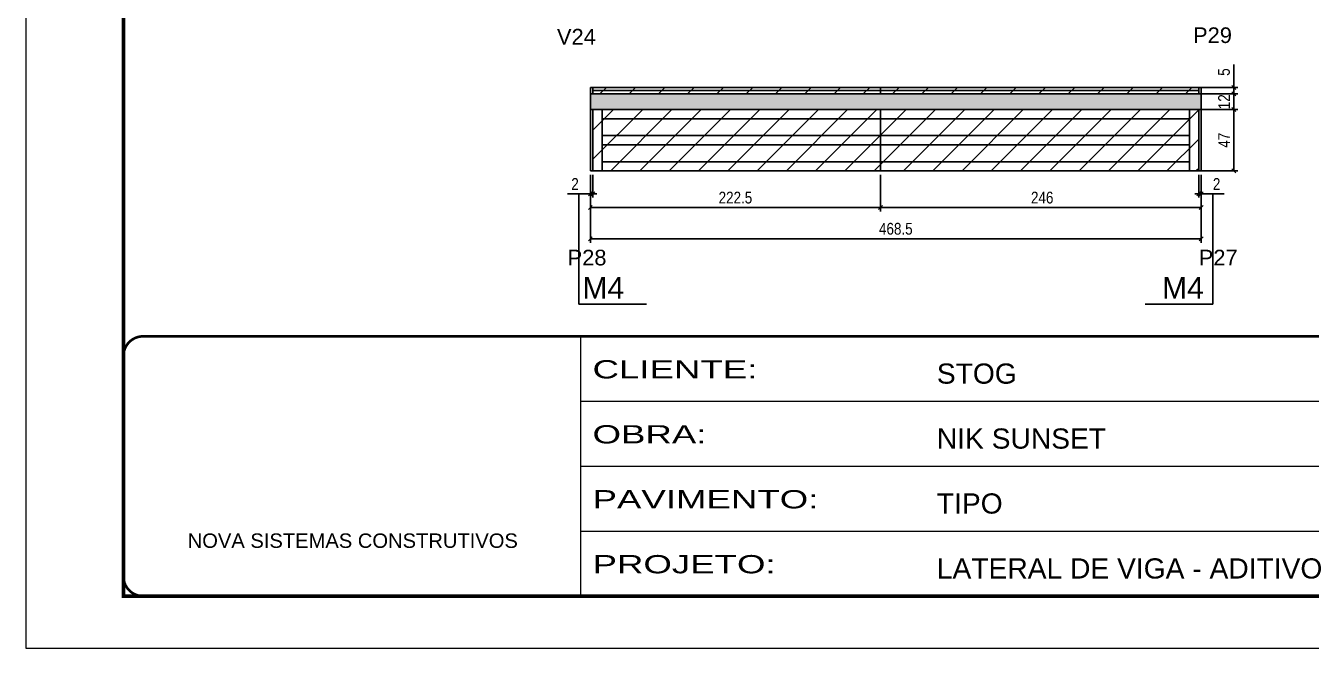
# Model space of a CAD drawing. Extents: x -10448 to -1189, y -11772 to 17235.
# Drawn here: x -10448 to -9462, y 10051 to 10529 of the extents above; entities that cross this region are included whole.
import ezdxf

# ---------------------------------------------------------------- set-up
doc = ezdxf.new("R2010")
doc.units = 0
doc.linetypes.add('CONTINUO', pattern=[0])
doc.linetypes.add('DASHED', pattern=[0.75, 0.5, -0.25])
for name, color, linetype in [('5', 5, 'Continuous'), ('COTA', 241, 'Continuous'), ('NOMENCLATURA', 7, 'Continuous'), ('Painéis', 200, 'Continuous'), ('Reaproveitamento', 251, 'Continuous'), ('SARR_2.2x7', 40, 'Continuous'), ('SARR_EDITAR', 141, 'Continuous')]:
    doc.layers.add(name, color=color, linetype=linetype)
doc.layers.add('Folhas', color=255, linetype='Continuous', lineweight=9)
doc.layers.add('SARRAFO DE PRESSAO', color=251, linetype='DASHED', lineweight=9)
doc.styles.add('ARIAL', font='arial.ttf')
doc.styles.add('COTA TECNICA-50', font='techl___.ttf', dxfattribs={"height": 9})
doc.styles.get("Standard").update_dxf_attribs({"font": 'arial.ttf'})
doc.styles.add('Tecnologia', font='')
doc.styles.get('Tecnologia').set_extended_font_data('Forgotten Futurist')
doc.dimstyles.new('COTA PAINEL-50', dxfattribs={"dimtxt": 9, "dimasz": 3, "dimexe": 3, "dimexo": 3, "dimgap": 3, "dimtad": 1, "dimdec": 1, "dimzin": 12, "dimdsep": 46, "dimtxsty": 'COTA TECNICA-50', "dimblk1": 'OBLIQUE', "dimblk2": 'OBLIQUE', "dimsah": 1, "dimcen": 0.9, "dimclrd": 4, "dimclre": 4, "dimclrt": 240, "dimadec": 1, "dimazin": 3, "dimtfac": 1, "dimtdec": 1, "dimtmove": 0, "dimatfit": 3, "dimfxl": 1, "dimtolj": 1, "dimtzin": 12, "dimarcsym": 0})
pattern_1 = [(45, (-141054.283, -11504.527), (-11.2253202, 11.2253202), [])]

# ---------------------------------------------------------------- blocks, each defined once
blk = doc.blocks.new('9999999999')
at = {"color": 30, "linetype": 'CONTINUO'}
for p, q in [((98564.56, 34230.21), (98564.56, 34429.45)), ((98564.56, 34379.64), (99583.98, 34379.64)), ((98564.56, 34329.83), (99487.98, 34329.83)), ((98564.56, 34280.02), (99487.98, 34280.02))]:
    blk.add_line(p, q, dxfattribs=at)
at = {"color": 30, "linetype": 'CONTINUO', "const_width": 2}
blk.add_lwpolyline([(99583.98, 34230.21), (99583.98, 34414.45, 0.414214), (99568.98, 34429.45), (98228.98, 34429.45, 0.414214), (98213.98, 34414.45), (98213.98, 34245.21, 0.414214), (98228.98, 34230.21), (99583.98, 34230.21)], format="xyb", dxfattribs=at)
at = {"layer": 'Folhas'}
blk.add_lwpolyline([(98138.98, 34190.21), (99623.98, 34190.21), (99623.98, 35240.21), (98138.98, 35240.21)], close=True, dxfattribs=at)
at = {"layer": 'Folhas', "color": 30, "const_width": 3}
blk.add_lwpolyline([(98213.98, 34230.21), (99583.98, 34230.21), (99583.98, 35200.21), (98213.98, 35200.21)], close=True, dxfattribs=at)
at = {"color": 7, "linetype": 'Continuous', "ltscale": 5, "style": 'ARIAL'}
for s, height, p in [('STOG', 15.483, (98837.68, 34393.13)), ('NIK SUNSET', 15.483, (98837.68, 34343.32)), ('TIPO', 15.483, (98837.68, 34293.51)), ('NOVA SISTEMAS CONSTRUTIVOS', 11.0592, (98263.19, 34267.21)), ('LATERAL DE VIGA - ADITIVO', 15.4829, (98837.68, 34243.7))]:
    blk.add_text(s, height=height, dxfattribs=at).set_placement(p)
at = {"layer": 'Folhas', "color": 7, "style": 'Tecnologia', "width": 1.5}
for s, p in [('CLIENTE:', (98573.65, 34397.17)), ('OBRA:', (98573.65, 34347.31)), ('PAVIMENTO:', (98573.65, 34297.5)), ('PROJETO:', (98573.65, 34247.69))]:
    blk.add_text(s, height=14, dxfattribs=at).set_placement(p)
blk = doc.blocks.new('_Oblique')
at = {"color": 0, "linetype": 'ByBlock', "lineweight": -2}
blk.add_line((-0.5, -0.5), (0.5, 0.5), dxfattribs=at)
blk = doc.blocks.new('*D514')
at = {"layer": 'COTA', "color": 4, "linetype": 'ByBlock', "lineweight": -2, "transparency": 16777216}
for p, q in [((-10015.28, 10414.52), (-10015.28, 10386.35)), ((-9792.78, 10414.52), (-9792.78, 10386.35)), ((-9792.78, 10389.35), (-10015.28, 10389.35))]:
    blk.add_line(p, q, dxfattribs=at)
at = {"layer": 'Defpoints', "color": 0, "linetype": 'ByBlock', "transparency": 16777216}
for p in [(-10015.28, 10417.52), (-9792.78, 10417.52), (-10015.28, 10389.35)]:
    blk.add_point(p, dxfattribs=at)
at = {"layer": 'COTA', "color": 4, "linetype": 'ByBlock', "lineweight": -2, "transparency": 16777216, "xscale": 3, "yscale": 3, "zscale": 3, "rotation": 180}
blk.add_blockref('_Oblique', (-10015.28, 10389.35), dxfattribs=at)
at = {"layer": 'COTA', "color": 4, "linetype": 'ByBlock', "lineweight": -2, "transparency": 16777216, "xscale": 3, "yscale": 3, "zscale": 3}
blk.add_blockref('_Oblique', (-9792.78, 10389.35), dxfattribs=at)
at = {"layer": 'COTA', "color": 240, "linetype": 'ByBlock', "transparency": 16777216, "insert": (-9904.03, 10396.94), "char_height": 9, "attachment_point": 5, "style": 'COTA TECNICA-50'}
blk.add_mtext('\\A1;222.5', dxfattribs=at)
blk = doc.blocks.new('*D515')
at = {"layer": 'COTA', "color": 4, "linetype": 'ByBlock', "lineweight": -2, "transparency": 16777216}
for p, q in [((-9792.78, 10414.52), (-9792.78, 10386.35)), ((-9546.78, 10414.52), (-9546.78, 10386.35)), ((-9792.78, 10389.35), (-9546.78, 10389.35))]:
    blk.add_line(p, q, dxfattribs=at)
at = {"layer": 'Defpoints', "color": 0, "linetype": 'ByBlock', "transparency": 16777216}
for p in [(-9792.78, 10417.52), (-9546.78, 10417.52), (-9546.78, 10389.35)]:
    blk.add_point(p, dxfattribs=at)
at = {"layer": 'COTA', "color": 4, "linetype": 'ByBlock', "lineweight": -2, "transparency": 16777216, "xscale": 3, "yscale": 3, "zscale": 3, "rotation": 180}
blk.add_blockref('_Oblique', (-9792.78, 10389.35), dxfattribs=at)
at = {"layer": 'COTA', "color": 4, "linetype": 'ByBlock', "lineweight": -2, "transparency": 16777216, "xscale": 3, "yscale": 3, "zscale": 3}
blk.add_blockref('_Oblique', (-9546.78, 10389.35), dxfattribs=at)
at = {"layer": 'COTA', "color": 240, "linetype": 'ByBlock', "transparency": 16777216, "insert": (-9668.78, 10396.94), "char_height": 9, "attachment_point": 5, "style": 'COTA TECNICA-50'}
blk.add_mtext('\\A1;246', dxfattribs=at)
blk = doc.blocks.new('*D535')
at = {"layer": 'COTA', "color": 4, "linetype": 'ByBlock', "lineweight": -2, "transparency": 16777216}
for p, q in [((-10015.28, 10414.52), (-10015.28, 10362.42)), ((-9546.78, 10414.52), (-9546.78, 10362.42)), ((-9546.78, 10365.42), (-10015.28, 10365.42))]:
    blk.add_line(p, q, dxfattribs=at)
at = {"layer": 'Defpoints', "color": 0, "linetype": 'ByBlock', "transparency": 16777216}
for p in [(-10015.28, 10417.52), (-9546.78, 10417.52), (-10015.28, 10365.42)]:
    blk.add_point(p, dxfattribs=at)
at = {"layer": 'COTA', "color": 4, "linetype": 'ByBlock', "lineweight": -2, "transparency": 16777216, "xscale": 3, "yscale": 3, "zscale": 3, "rotation": 180}
blk.add_blockref('_Oblique', (-10015.28, 10365.42), dxfattribs=at)
at = {"layer": 'COTA', "color": 4, "linetype": 'ByBlock', "lineweight": -2, "transparency": 16777216, "xscale": 3, "yscale": 3, "zscale": 3}
blk.add_blockref('_Oblique', (-9546.78, 10365.42), dxfattribs=at)
at = {"layer": 'COTA', "color": 240, "linetype": 'ByBlock', "transparency": 16777216, "insert": (-9781.03, 10373.04), "char_height": 9, "attachment_point": 5, "style": 'COTA TECNICA-50'}
blk.add_mtext('\\A1;468.5', dxfattribs=at)
blk = doc.blocks.new('*D518')
at = {"layer": 'COTA', "color": 4, "linetype": 'ByBlock', "lineweight": -2, "transparency": 16777216}
for p, q in [((-9546.95, 10464.52), (-9518.75, 10464.52)), ((-9521.75, 10417.52), (-9521.75, 10464.52)), ((-9546.95, 10417.52), (-9518.75, 10417.52))]:
    blk.add_line(p, q, dxfattribs=at)
at = {"layer": 'Defpoints', "color": 0, "linetype": 'ByBlock', "transparency": 16777216}
for p in [(-9549.95, 10464.52), (-9521.75, 10464.52), (-9549.95, 10417.52)]:
    blk.add_point(p, dxfattribs=at)
at = {"layer": 'COTA', "color": 4, "linetype": 'ByBlock', "lineweight": -2, "transparency": 16777216, "xscale": 3, "yscale": 3, "zscale": 3}
for p, rotation in [((-9521.75, 10464.52), 90), ((-9521.75, 10417.52), 270)]:
    blk.add_blockref('_Oblique', p, dxfattribs=dict(at, rotation=rotation))
at = {"layer": 'COTA', "color": 240, "linetype": 'ByBlock', "transparency": 16777216, "insert": (-9529.32, 10441.02), "char_height": 9, "attachment_point": 5, "rotation": 90, "style": 'COTA TECNICA-50'}
blk.add_mtext('\\A1;47', dxfattribs=at)
blk = doc.blocks.new('*D519')
at = {"layer": 'COTA', "color": 4, "linetype": 'ByBlock', "lineweight": -2, "transparency": 16777216}
for p, q in [((-9546.95, 10476.52), (-9518.75, 10476.52)), ((-9521.75, 10464.52), (-9521.75, 10476.52)), ((-9546.95, 10464.52), (-9518.75, 10464.52))]:
    blk.add_line(p, q, dxfattribs=at)
at = {"layer": 'Defpoints', "color": 0, "linetype": 'ByBlock', "transparency": 16777216}
for p in [(-9549.95, 10476.52), (-9521.75, 10476.52), (-9549.95, 10464.52)]:
    blk.add_point(p, dxfattribs=at)
at = {"layer": 'COTA', "color": 4, "linetype": 'ByBlock', "lineweight": -2, "transparency": 16777216, "xscale": 3, "yscale": 3, "zscale": 3}
for p, rotation in [((-9521.75, 10476.52), 90), ((-9521.75, 10464.52), 270)]:
    blk.add_blockref('_Oblique', p, dxfattribs=dict(at, rotation=rotation))
at = {"layer": 'COTA', "color": 240, "linetype": 'ByBlock', "transparency": 16777216, "insert": (-9529.3, 10470.52), "char_height": 9, "attachment_point": 5, "rotation": 90, "style": 'COTA TECNICA-50'}
blk.add_mtext('\\A1;12', dxfattribs=at)
blk = doc.blocks.new('*D520')
at = {"layer": 'COTA', "color": 4, "linetype": 'ByBlock', "lineweight": -2, "transparency": 16777216}
for p, q in [((-9521.75, 10481.52), (-9521.75, 10499.01)), ((-9546.95, 10481.52), (-9518.75, 10481.52)), ((-9521.75, 10476.52), (-9521.75, 10481.52)), ((-9546.95, 10476.52), (-9518.75, 10476.52)), ((-9521.75, 10476.52), (-9521.75, 10473.52))]:
    blk.add_line(p, q, dxfattribs=at)
at = {"layer": 'Defpoints', "color": 0, "linetype": 'ByBlock', "transparency": 16777216}
for p in [(-9549.95, 10481.52), (-9521.75, 10481.52), (-9549.95, 10476.52)]:
    blk.add_point(p, dxfattribs=at)
at = {"layer": 'COTA', "color": 4, "linetype": 'ByBlock', "lineweight": -2, "transparency": 16777216, "xscale": 3, "yscale": 3, "zscale": 3}
for p, rotation in [((-9521.75, 10481.52), 270), ((-9521.75, 10476.52), 90)]:
    blk.add_blockref('_Oblique', p, dxfattribs=dict(at, rotation=rotation))
at = {"layer": 'COTA', "color": 240, "linetype": 'ByBlock', "transparency": 16777216, "insert": (-9529.35, 10493.27), "char_height": 9, "attachment_point": 5, "rotation": 90, "style": 'COTA TECNICA-50'}
blk.add_mtext('\\A1;5', dxfattribs=at)
blk = doc.blocks.new('*D530')
at = {"layer": 'COTA', "color": 4, "linetype": 'ByBlock', "lineweight": -2, "transparency": 16777216}
for p, q in [((-10015.28, 10414.52), (-10015.28, 10396.95)), ((-10013.28, 10414.52), (-10013.28, 10396.95)), ((-10015.28, 10399.95), (-10032.78, 10399.95)), ((-10013.28, 10399.95), (-10015.28, 10399.95)), ((-10013.28, 10399.95), (-10010.28, 10399.95))]:
    blk.add_line(p, q, dxfattribs=at)
at = {"layer": 'Defpoints', "color": 0, "linetype": 'ByBlock', "transparency": 16777216}
for p in [(-10015.28, 10417.52), (-10013.28, 10417.52), (-10015.28, 10399.95)]:
    blk.add_point(p, dxfattribs=at)
at = {"layer": 'COTA', "color": 4, "linetype": 'ByBlock', "lineweight": -2, "transparency": 16777216, "xscale": 3, "yscale": 3, "zscale": 3}
blk.add_blockref('_Oblique', (-10015.28, 10399.95), dxfattribs=at)
at = {"layer": 'COTA', "color": 4, "linetype": 'ByBlock', "lineweight": -2, "transparency": 16777216, "xscale": 3, "yscale": 3, "zscale": 3, "rotation": 180}
blk.add_blockref('_Oblique', (-10013.28, 10399.95), dxfattribs=at)
at = {"layer": 'COTA', "color": 240, "linetype": 'ByBlock', "transparency": 16777216, "insert": (-10027.03, 10407.45), "char_height": 9, "attachment_point": 5, "style": 'COTA TECNICA-50'}
blk.add_mtext('\\A1;2', dxfattribs=at)
blk = doc.blocks.new('*D506')
at = {"layer": 'COTA', "color": 4, "linetype": 'ByBlock', "lineweight": -2, "transparency": 16777216}
for p, q in [((-9548.78, 10414.52), (-9548.78, 10396.95)), ((-9546.78, 10414.52), (-9546.78, 10396.95)), ((-9548.78, 10399.95), (-9551.78, 10399.95)), ((-9548.78, 10399.95), (-9546.78, 10399.95)), ((-9546.78, 10399.95), (-9529.28, 10399.95))]:
    blk.add_line(p, q, dxfattribs=at)
at = {"layer": 'Defpoints', "color": 0, "linetype": 'ByBlock', "transparency": 16777216}
for p in [(-9548.78, 10417.52), (-9546.78, 10417.52), (-9546.78, 10399.95)]:
    blk.add_point(p, dxfattribs=at)
at = {"layer": 'COTA', "color": 4, "linetype": 'ByBlock', "lineweight": -2, "transparency": 16777216, "xscale": 3, "yscale": 3, "zscale": 3}
blk.add_blockref('_Oblique', (-9548.78, 10399.95), dxfattribs=at)
at = {"layer": 'COTA', "color": 4, "linetype": 'ByBlock', "lineweight": -2, "transparency": 16777216, "xscale": 3, "yscale": 3, "zscale": 3, "rotation": 180}
blk.add_blockref('_Oblique', (-9546.78, 10399.95), dxfattribs=at)
at = {"layer": 'COTA', "color": 240, "linetype": 'ByBlock', "transparency": 16777216, "insert": (-9535.03, 10407.45), "char_height": 9, "attachment_point": 5, "style": 'COTA TECNICA-50'}
blk.add_mtext('\\A1;2', dxfattribs=at)

msp = doc.modelspace()

# ---------------------------------------------------------------- hatches: boundary and pattern name
at = {"layer": 'COTA', "linetype": 'ByBlock'}
h = msp.add_hatch(dxfattribs=at)
h.set_pattern_fill('AR-CONC', color=256, scale=0.03)
h.set_pattern_definition([(50, (-142650.7827, -18395.9775), (5.46554007, -0.47817257), [0.5715, -6.2865]), (355, (-142650.7827, -18395.9775), (-1.05730264, 5.73170536), [0.4572, -5.02921753]), (100.4514447, (-142650.327, -18396.0174), (4.40823741, 5.25353256), [0.48570026, -5.34270734]), (46.1842, (-142650.783, -18394.4535), (8.13237123, -1.26126984), [0.85725, -9.42975]), (96.6355576, (-142650.105, -18394.559), (7.122124, 7.42278374), [0.7285507, -8.01406824]), (351.184151, (-142650.783, -18394.4535), (7.122124, 7.42278374), [0.685799, -7.54379196]), (21, (-142650.0207, -18394.8345), (4.54843174, -3.06795595), [0.5715, -6.2865]), (326, (-142650.0207, -18394.8345), (1.85406085, 5.52563898), [0.4572, -5.0292]), (71.451445, (-142649.6417, -18395.09), (6.40249258, 2.45768307), [0.48570026, -5.34269813]), (37.5, (-142650.7827, -18395.9775), (0.092658098, 2.536651166), [0, -4.96824, 0, -5.1054, 0, -5.04825]), (7.5, (-142650.7827, -18395.9775), (2.004589875, 3.005417245), [0, -2.91084, 0, -4.85394, 0, -1.92405]), (327.5, (-142652.482, -18395.9775), (4.067717855, -0.17186232), [0, -1.905, 0, -5.9436, 0, -7.8867]), (317.5, (-142653.244, -18395.9775), (4.44387544, 0.76279473), [0, -2.4765, 0, -3.94716, 0, -5.6007])])
h.paths.add_polyline_path([(-10015.28, 10476.52), (-10015.28, 10464.52), (-9546.78, 10464.52), (-9546.78, 10476.52)])
at = {"layer": 'Reaproveitamento', "linetype": 'ByBlock'}
h = msp.add_hatch(dxfattribs=at)
h.set_pattern_fill('ANSI31', color=256, scale=5)
h.set_pattern_definition(pattern_1)
h.paths.add_polyline_path([(-9792.78, 10476.52), (-9792.78, 10481.52), (-10013.28, 10481.52), (-10013.28, 10476.52)])
h = msp.add_hatch(dxfattribs=at)
h.set_pattern_fill('ANSI31', color=256, scale=5)
h.set_pattern_definition(pattern_1)
h.paths.add_polyline_path([(-9792.78, 10481.52), (-9792.78, 10476.52), (-9548.78, 10476.52), (-9548.78, 10481.52)])
h = msp.add_hatch(dxfattribs=at)
h.set_pattern_fill('ANSI31', color=256, scale=5)
h.set_pattern_definition(pattern_1)
h.paths.add_polyline_path([(-9792.78, 10417.52), (-9792.78, 10464.52), (-10013.28, 10464.52), (-10013.28, 10417.52)])
h = msp.add_hatch(dxfattribs=at)
h.set_pattern_fill('ANSI31', color=256, scale=5)
h.set_pattern_definition(pattern_1)
h.paths.add_polyline_path([(-9548.78, 10417.52), (-9548.78, 10464.52), (-9792.78, 10464.52), (-9792.78, 10417.52)])

# ---------------------------------------------------------------- linework, layer by layer
at = {"layer": 'COTA', "linetype": 'ByBlock'}
for p, q in [((-10015.28, 10464.52), (-10015.28, 10476.52)), ((-9546.78, 10464.52), (-9546.78, 10476.52)), ((-9546.78, 10464.52), (-9546.78, 10476.52))]:
    msp.add_line(p, q, dxfattribs=at)
at = {"layer": 'NOMENCLATURA', "linetype": 'Continuous'}
for p, q in [((-10024.03, 10315.34), (-10024.03, 10399.95)), ((-9538.03, 10315.34), (-9538.03, 10399.95)), ((-10024.03, 10315.34), (-9972.14, 10315.34)), ((-9538.03, 10315.34), (-9589.92, 10315.34))]:
    msp.add_line(p, q, dxfattribs=at)
at = {"layer": 'Painéis', "linetype": 'Continuous'}
for p, q in [((-10015.28, 10476.52), (-10015.28, 10481.52)), ((-10013.28, 10476.52), (-10013.28, 10481.52)), ((-9792.78, 10476.52), (-9792.78, 10481.52)), ((-9548.78, 10476.52), (-9548.78, 10481.52)), ((-9546.78, 10476.52), (-9546.78, 10481.52)), ((-10015.28, 10464.52), (-10015.28, 10417.52)), ((-10013.28, 10464.52), (-10013.28, 10417.52)), ((-9792.78, 10464.52), (-9792.78, 10417.52)), ((-9548.78, 10464.52), (-9548.78, 10417.52)), ((-9546.78, 10464.52), (-9546.78, 10417.52))]:
    msp.add_line(p, q, dxfattribs=at)
for points in [[(-10015.28, 10481.52), (-9546.78, 10481.52)], [(-10015.28, 10476.52), (-9546.78, 10476.52)], [(-10015.28, 10464.52), (-9546.78, 10464.52)], [(-9546.78, 10417.52), (-10015.28, 10417.52)]]:
    msp.add_lwpolyline(points, dxfattribs=at)
at = {"layer": 'SARR_2.2x7', "linetype": 'Continuous'}
for p, q in [((-10006.28, 10464.52), (-10006.28, 10417.52)), ((-9555.78, 10464.52), (-9555.78, 10417.52)), ((-9792.78, 10457.52), (-10006.28, 10457.52)), ((-9792.78, 10444.52), (-10006.28, 10444.52)), ((-9792.78, 10437.52), (-10006.28, 10437.52)), ((-9792.78, 10424.52), (-10006.28, 10424.52))]:
    msp.add_line(p, q, dxfattribs=at)
for points in [[(-9792.78, 10457.52), (-9555.78, 10457.52)], [(-9792.78, 10444.52), (-9555.78, 10444.52)], [(-9555.78, 10437.52), (-9792.78, 10437.52)], [(-9555.78, 10424.52), (-9792.78, 10424.52)]]:
    msp.add_lwpolyline(points, dxfattribs=at)
at = {"layer": 'SARR_EDITAR', "linetype": 'Continuous'}
msp.add_lwpolyline([(-10013.28, 10479.02), (-9548.78, 10479.02)], dxfattribs=at)

# ---------------------------------------------------------------- block references
at = {"layer": 'SARRAFO DE PRESSAO', "color": 6, "linetype": 'ByBlock'}
msp.add_blockref('9999999999', (-108587.26, -24138.85), dxfattribs=at)

# ---------------------------------------------------------------- texts
at = {"layer": '5', "linetype": 'Continuous'}
for s, p in [('V24', (-10040.91, 10514.39)), ('P29', (-9553.1, 10515.55)), ('P28', (-10032.72, 10345.01)), ('P27', (-9548.71, 10345.01))]:
    msp.add_text(s, height=12, rotation=359.99996, dxfattribs=at).set_placement(p)
at = {"layer": 'NOMENCLATURA', "linetype": 'Continuous'}
for p in [(-10021.35, 10319.53), (-9576.86, 10319.53)]:
    msp.add_text('M4', height=16.5, dxfattribs=at).set_placement(p)

# ---------------------------------------------------------------- dimensions: what is measured, and where the dimension line sits
at = {"layer": 'COTA', "linetype": 'ByBlock'}
for base, p1, p2, angle, picture, middle in [((-9521.75, 10481.52), (-9549.95, 10476.52), (-9549.95, 10481.52), 90, '*D520', (-9529.35, 10493.27)), ((-9521.75, 10464.52), (-9549.95, 10417.52), (-9549.95, 10464.52), 90, '*D518', (-9529.32, 10441.02)), ((-9546.78, 10399.95), (-9548.78, 10417.52), (-9546.78, 10417.52), 180, '*D506', (-9535.03, 10407.45))]:
    dim = msp.add_linear_dim(base=base, p1=p1, p2=p2, angle=angle, dimstyle='COTA PAINEL-50', dxfattribs=at)
    dim.commit()
    dim.dimension.update_dxf_attribs({"geometry": picture, "text_midpoint": middle})
dim = msp.add_linear_dim(base=(-9521.75, 10476.52), p1=(-9549.95, 10464.52), p2=(-9549.95, 10476.52), angle=90, dimstyle='COTA PAINEL-50', dxfattribs=at)
dim.commit()
dim.dimension.update_dxf_attribs({"geometry": '*D519', "text_midpoint": (-9521.75, 10470.52), "dimtype": 160})
dim = msp.add_linear_dim(base=(-10015.28, 10399.95), p1=(-10013.28, 10417.52), p2=(-10015.28, 10417.52), dimstyle='COTA PAINEL-50', dxfattribs=at)
dim.commit()
dim.dimension.update_dxf_attribs({"geometry": '*D530', "text_midpoint": (-10027.03, 10407.45)})
for base, p1, picture, middle in [((-10015.28, 10389.35), (-9792.78, 10417.52), '*D514', (-9904.03, 10396.94)), ((-10015.28, 10365.42), (-9546.78, 10417.52), '*D535', (-9781.03, 10373.04))]:
    dim = msp.add_linear_dim(base=base, p1=p1, p2=(-10015.28, 10417.52), angle=180, dimstyle='COTA PAINEL-50', override={"dimarcsym": 1}, dxfattribs=at)
    dim.commit()
    dim.dimension.update_dxf_attribs({"geometry": picture, "text_midpoint": middle})
dim = msp.add_linear_dim(base=(-9546.78, 10389.35), p1=(-9792.78, 10417.52), p2=(-9546.78, 10417.52), angle=180, dimstyle='COTA PAINEL-50', override={"dimarcsym": 1}, dxfattribs=at)
dim.commit()
dim.dimension.update_dxf_attribs({"geometry": '*D515', "text_midpoint": (-9668.78, 10389.35), "dimtype": 160})

doc.saveas('drawing.dxf')
